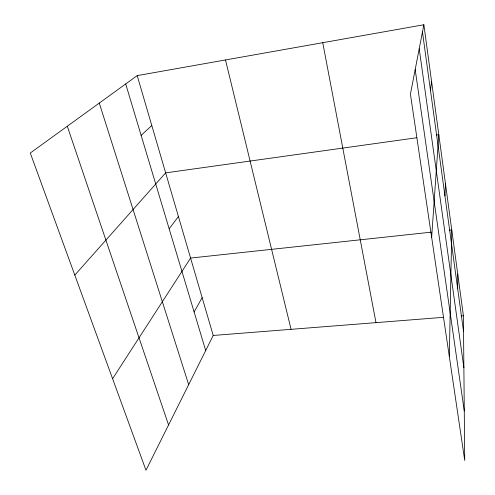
<?xml version="1.0" encoding="UTF-8"?>
<svg xmlns="http://www.w3.org/2000/svg" width="495" height="495" viewBox="0 0 495 495"><rect width="100%" height="100%" fill="white"/><g stroke="black" fill="none" stroke-linecap="round" stroke-linejoin="round"><path stroke-width="0.74" d="M457.683 288.777L457.733 273.958M449.336 356.66L451.756 229.965L449.466 230.212M444.956 195.964L445.45 183.596M431.652 237.353L438.799 134.659L436.516 134.98M430.489 90.498L431.553 81.322M423.862 24.75L410.423 94.161L464.718 460.424L463.413 315.754L423.862 24.75L137.195 75.624L30.282 153.029L145.976 470.25L213.221 335.462L137.195 75.624M194.108 311.93L202.164 297.668M112.594 378.718L190.575 258.062L431.188 232.174M169.172 228.826L178.417 216.507M74.807 275.115L165.646 172.866L416.697 137.752M141.131 135.364L151.798 125.538M213.221 335.462L443.532 317.32M461.117 315.94L463.413 315.754M67.289 126.237L168.566 424.957M99.278 103.071L188.675 384.658M125.705 83.94L205.697 350.54M225.497 59.951L291.072 329.33M322.746 42.694L375.996 322.641M415.187 69.572L464.273 411.005M419.209 48.801L463.883 367.729M422.464 31.977L463.555 331.588"/></g></svg>
